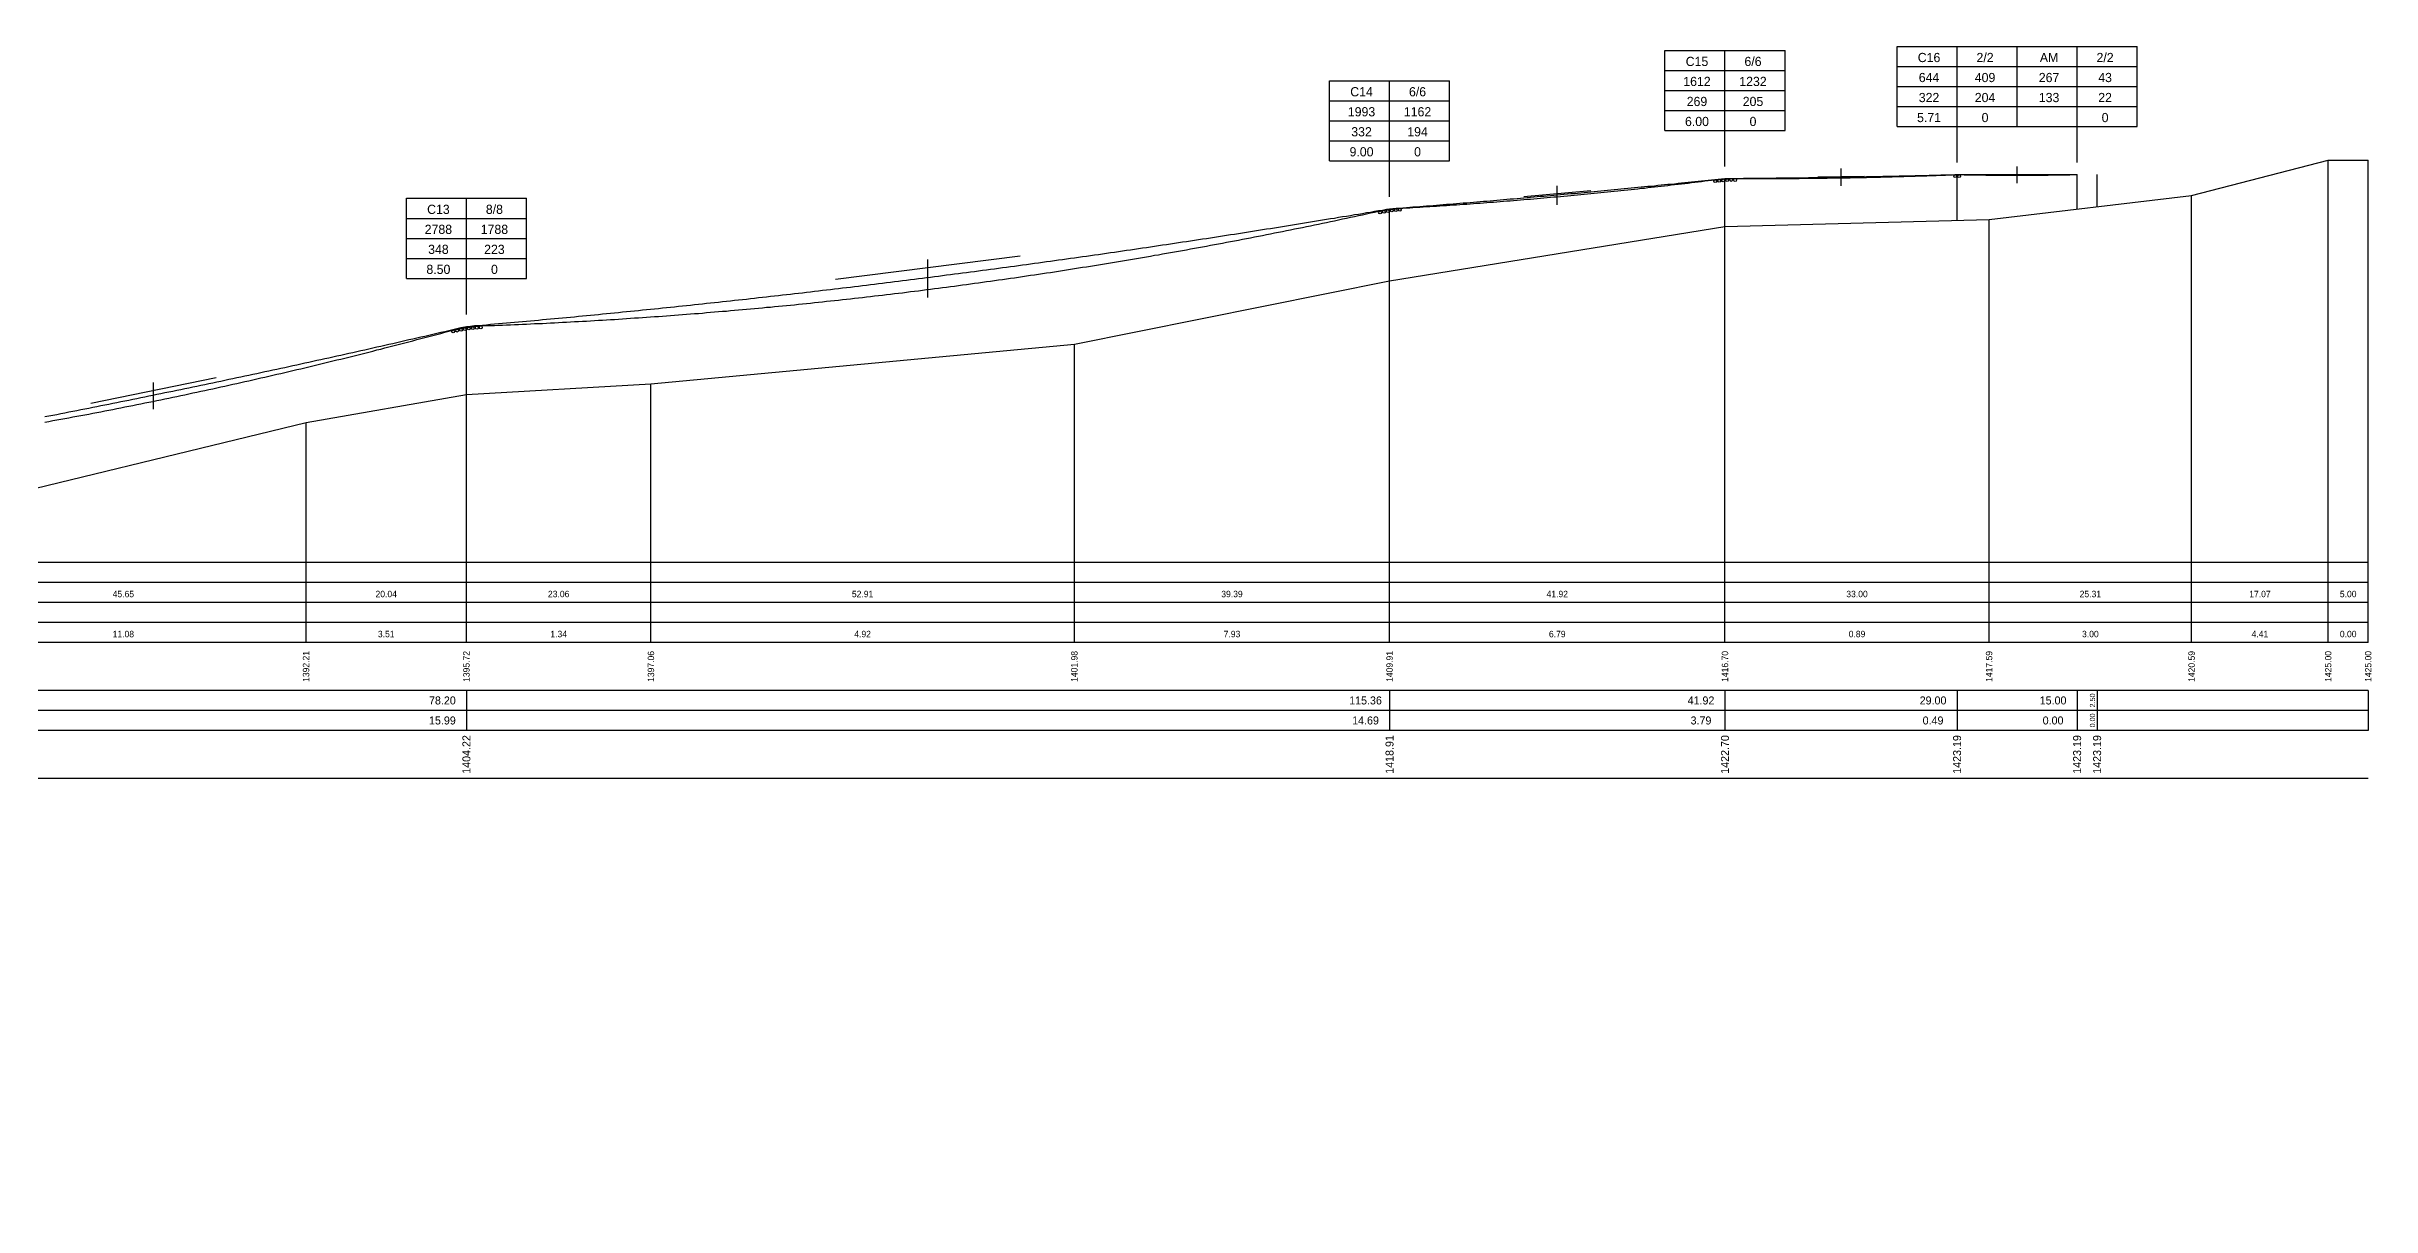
# Model space of a CAD drawing. Header units: millimetres. Extents: x -115 to 983, y 1172 to 1439.
# Drawn here: x 692.9 to 983.4, y 1294.2 to 1439.2 of the extents above; entities that cross this region are included whole.
import ezdxf
from ezdxf.enums import TextEntityAlignment as Align

# ---------------------------------------------------------------- set-up
doc = ezdxf.new("R2010")
doc.units = ezdxf.units.MM
doc.header["$LTSCALE"] = 5
for name, color, linetype in [('CAMPATA', 160, 'Continuous'), ('CATENARIA_MAX', 5, 'Continuous'), ('CATENARIA_MIN', 2, 'Continuous'), ('CORDE', 4, 'Continuous'), ('CURVATURA', 1, 'Continuous'), ('FINCHE_TERRENO', 3, 'Continuous'), ('N_rolle', 7, 'Continuous'), ('N_tower', 7, 'Continuous'), ('SOSTEGNI', 4, 'Continuous'), ('TABELLINE', 6, 'Continuous'), ('TERRENO', 1, 'Continuous'), ('TESTI', 7, 'Continuous')]:
    doc.layers.add(name, color=color, linetype=linetype)

msp = doc.modelspace()

# ---------------------------------------------------------------- linework, layer by layer
at = {"layer": 'CAMPATA'}
for p, q in [((745.37, 1358.73), (745.37, 1353.73)), ((860.73, 1358.73), (860.73, 1353.73)), ((902.65, 1358.73), (902.65, 1353.73)), ((931.65, 1358.73), (931.65, 1353.73)), ((946.65, 1358.73), (946.65, 1353.73)), ((949.15, 1358.73), (949.15, 1353.73))]:
    msp.add_line(p, q, dxfattribs=at)
at = {"layer": 'CATENARIA_MAX'}
for points in [[(860.73, 1418.91), (861.15, 1418.93), (861.57, 1418.96), (861.99, 1418.98), (862.41, 1419), (862.83, 1419.03), (863.25, 1419.05), (863.66, 1419.08), (864.08, 1419.1), (864.5, 1419.13), (864.92, 1419.15), (865.34, 1419.18), (865.76, 1419.2), (866.18, 1419.23), (866.6, 1419.26), (867.02, 1419.28), (867.44, 1419.31), (867.86, 1419.34), (868.28, 1419.37), (868.69, 1419.4), (869.11, 1419.42), (869.53, 1419.45), (869.95, 1419.48), (870.37, 1419.51), (870.79, 1419.54), (871.21, 1419.57), (871.63, 1419.6), (872.05, 1419.63), (872.47, 1419.66), (872.89, 1419.7), (873.31, 1419.73), (873.73, 1419.76), (874.14, 1419.79), (874.56, 1419.82), (874.98, 1419.86), (875.4, 1419.89), (875.82, 1419.92), (876.24, 1419.96), (876.66, 1419.99), (877.08, 1420.03), (877.5, 1420.06), (877.92, 1420.1), (878.34, 1420.13), (878.76, 1420.17), (879.17, 1420.2), (879.59, 1420.24), (880.01, 1420.28), (880.43, 1420.31), (880.85, 1420.35), (881.27, 1420.39), (881.69, 1420.42), (882.11, 1420.46), (882.53, 1420.5), (882.95, 1420.54), (883.37, 1420.58), (883.79, 1420.62), (884.21, 1420.66), (884.62, 1420.7), (885.04, 1420.74), (885.46, 1420.78), (885.88, 1420.82), (886.3, 1420.86), (886.72, 1420.9), (887.14, 1420.94), (887.56, 1420.99), (887.98, 1421.03), (888.4, 1421.07), (888.82, 1421.11), (889.24, 1421.16), (889.65, 1421.2), (890.07, 1421.24), (890.49, 1421.29), (890.91, 1421.33), (891.33, 1421.38), (891.75, 1421.42), (892.17, 1421.47), (892.59, 1421.51), (893.01, 1421.56), (893.43, 1421.61), (893.85, 1421.65), (894.27, 1421.7), (894.69, 1421.75), (895.1, 1421.79), (895.52, 1421.84), (895.94, 1421.89), (896.36, 1421.94), (896.78, 1421.99), (897.2, 1422.04), (897.62, 1422.08), (898.04, 1422.13), (898.46, 1422.18), (898.88, 1422.23), (899.3, 1422.28), (899.72, 1422.34), (900.13, 1422.39), (900.55, 1422.44), (900.97, 1422.49), (901.39, 1422.54), (901.81, 1422.59), (902.23, 1422.65), (902.65, 1422.7)], [(902.65, 1422.7), (902.94, 1422.7), (903.23, 1422.7), (903.52, 1422.7), (903.81, 1422.69), (904.1, 1422.69), (904.39, 1422.69), (904.68, 1422.69), (904.97, 1422.69), (905.26, 1422.69), (905.55, 1422.69), (905.84, 1422.69), (906.13, 1422.69), (906.42, 1422.69), (906.71, 1422.69), (907, 1422.69), (907.29, 1422.69), (907.58, 1422.69), (907.87, 1422.69), (908.16, 1422.69), (908.45, 1422.69), (908.74, 1422.69), (909.03, 1422.69), (909.32, 1422.7), (909.61, 1422.7), (909.9, 1422.7), (910.19, 1422.7), (910.48, 1422.7), (910.77, 1422.7), (911.06, 1422.71), (911.35, 1422.71), (911.64, 1422.71), (911.93, 1422.71), (912.22, 1422.72), (912.51, 1422.72), (912.8, 1422.72), (913.09, 1422.72), (913.38, 1422.73), (913.67, 1422.73), (913.96, 1422.73), (914.25, 1422.74), (914.54, 1422.74), (914.83, 1422.75), (915.12, 1422.75), (915.41, 1422.75), (915.7, 1422.76), (915.99, 1422.76), (916.28, 1422.77), (916.57, 1422.77), (916.86, 1422.78), (917.15, 1422.78), (917.44, 1422.79), (917.73, 1422.79), (918.02, 1422.8), (918.31, 1422.8), (918.6, 1422.81), (918.89, 1422.81), (919.18, 1422.82), (919.47, 1422.82), (919.76, 1422.83), (920.05, 1422.84), (920.34, 1422.84), (920.63, 1422.85), (920.92, 1422.86), (921.21, 1422.86), (921.5, 1422.87), (921.79, 1422.88), (922.08, 1422.88), (922.37, 1422.89), (922.66, 1422.9), (922.95, 1422.9), (923.24, 1422.91), (923.53, 1422.92), (923.82, 1422.93), (924.11, 1422.94), (924.4, 1422.94), (924.69, 1422.95), (924.98, 1422.96), (925.27, 1422.97), (925.56, 1422.98), (925.85, 1422.99), (926.14, 1423), (926.43, 1423), (926.72, 1423.01), (927.01, 1423.02), (927.3, 1423.03), (927.59, 1423.04), (927.88, 1423.05), (928.17, 1423.06), (928.46, 1423.07), (928.75, 1423.08), (929.04, 1423.09), (929.33, 1423.1), (929.62, 1423.11), (929.91, 1423.12), (930.2, 1423.13), (930.49, 1423.15), (930.78, 1423.16), (931.07, 1423.17), (931.36, 1423.18), (931.65, 1423.19), (931.65, 1423.19)], [(931.65, 1423.19), (931.8, 1423.19), (931.95, 1423.18), (932.1, 1423.18), (932.25, 1423.18), (932.4, 1423.18), (932.55, 1423.17), (932.7, 1423.17), (932.85, 1423.17), (933, 1423.16), (933.15, 1423.16), (933.3, 1423.16), (933.45, 1423.16), (933.6, 1423.16), (933.75, 1423.15), (933.9, 1423.15), (934.05, 1423.15), (934.2, 1423.15), (934.35, 1423.14), (934.5, 1423.14), (934.65, 1423.14), (934.8, 1423.14), (934.95, 1423.14), (935.1, 1423.14), (935.25, 1423.13), (935.4, 1423.13), (935.55, 1423.13), (935.7, 1423.13), (935.85, 1423.13), (936, 1423.13), (936.15, 1423.13), (936.3, 1423.12), (936.45, 1423.12), (936.6, 1423.12), (936.75, 1423.12), (936.9, 1423.12), (937.05, 1423.12), (937.2, 1423.12), (937.35, 1423.12), (937.5, 1423.12), (937.65, 1423.12), (937.8, 1423.12), (937.95, 1423.11), (938.1, 1423.11), (938.25, 1423.11), (938.4, 1423.11), (938.55, 1423.11), (938.7, 1423.11), (938.85, 1423.11), (939, 1423.11), (939.15, 1423.11), (939.3, 1423.11), (939.45, 1423.11), (939.6, 1423.11), (939.75, 1423.11), (939.9, 1423.11), (940.05, 1423.11), (940.2, 1423.11), (940.35, 1423.11), (940.5, 1423.12), (940.65, 1423.12), (940.8, 1423.12), (940.95, 1423.12), (941.1, 1423.12), (941.25, 1423.12), (941.4, 1423.12), (941.55, 1423.12), (941.7, 1423.12), (941.85, 1423.12), (942, 1423.12), (942.15, 1423.13), (942.3, 1423.13), (942.45, 1423.13), (942.6, 1423.13), (942.75, 1423.13), (942.9, 1423.13), (943.05, 1423.13), (943.2, 1423.14), (943.35, 1423.14), (943.5, 1423.14), (943.65, 1423.14), (943.8, 1423.14), (943.95, 1423.14), (944.1, 1423.15), (944.25, 1423.15), (944.4, 1423.15), (944.55, 1423.15), (944.7, 1423.16), (944.85, 1423.16), (945, 1423.16), (945.15, 1423.16), (945.3, 1423.16), (945.45, 1423.17), (945.6, 1423.17), (945.75, 1423.17), (945.9, 1423.18), (946.05, 1423.18), (946.2, 1423.18), (946.35, 1423.18), (946.5, 1423.19), (946.65, 1423.19), (946.65, 1423.19)], [(745.37, 1404.22), (745.87, 1404.24), (746.37, 1404.25), (746.87, 1404.27), (747.37, 1404.29), (747.87, 1404.31), (748.37, 1404.32), (748.87, 1404.34), (749.37, 1404.36), (749.87, 1404.38), (750.37, 1404.4), (750.87, 1404.42), (751.37, 1404.44), (751.87, 1404.47), (752.37, 1404.49), (752.87, 1404.51), (753.37, 1404.53), (753.87, 1404.56), (754.37, 1404.58), (754.87, 1404.6), (755.37, 1404.63), (755.87, 1404.65), (756.37, 1404.68), (756.87, 1404.7), (757.37, 1404.73), (757.87, 1404.75), (758.37, 1404.78), (758.87, 1404.81), (759.37, 1404.84), (759.87, 1404.86), (760.37, 1404.89), (760.87, 1404.92), (761.37, 1404.95), (761.87, 1404.98), (762.37, 1405.01), (762.87, 1405.04), (763.37, 1405.07), (763.87, 1405.1), (764.37, 1405.13), (764.87, 1405.17), (765.37, 1405.2), (765.87, 1405.23), (766.37, 1405.27), (766.87, 1405.3), (767.37, 1405.33), (767.87, 1405.37), (768.37, 1405.4), (768.87, 1405.44), (769.37, 1405.47), (769.87, 1405.51), (770.37, 1405.55), (770.87, 1405.58), (771.37, 1405.62), (771.87, 1405.66), (772.37, 1405.7), (772.87, 1405.74), (773.37, 1405.77), (773.87, 1405.81), (774.37, 1405.85), (774.87, 1405.89), (775.37, 1405.94), (775.87, 1405.98), (776.37, 1406.02), (776.87, 1406.06), (777.37, 1406.1), (777.87, 1406.14), (778.37, 1406.19), (778.87, 1406.23), (779.37, 1406.28), (779.87, 1406.32), (780.37, 1406.36), (780.87, 1406.41), (781.37, 1406.46), (781.87, 1406.5), (782.37, 1406.55), (782.87, 1406.6), (783.37, 1406.64), (783.87, 1406.69), (784.37, 1406.74), (784.87, 1406.79), (785.37, 1406.84), (785.87, 1406.88), (786.37, 1406.93), (786.87, 1406.98), (787.37, 1407.04), (787.87, 1407.09), (788.37, 1407.14), (788.87, 1407.19), (789.37, 1407.24), (789.87, 1407.29), (790.37, 1407.35), (790.87, 1407.4), (791.37, 1407.45), (791.87, 1407.51), (792.37, 1407.56), (792.87, 1407.62), (793.37, 1407.67), (793.87, 1407.73), (794.37, 1407.79), (794.87, 1407.84), (795.37, 1407.9), (795.87, 1407.96), (796.37, 1408.02), (796.87, 1408.07), (797.37, 1408.13), (797.87, 1408.19), (798.37, 1408.25), (798.87, 1408.31), (799.37, 1408.37), (799.87, 1408.43), (800.37, 1408.49), (800.87, 1408.56), (801.37, 1408.62), (801.87, 1408.68), (802.37, 1408.74), (802.87, 1408.81), (803.37, 1408.87), (803.87, 1408.94), (804.37, 1409), (804.87, 1409.06), (805.37, 1409.13), (805.87, 1409.2), (806.37, 1409.26), (806.87, 1409.33), (807.37, 1409.4), (807.87, 1409.46), (808.37, 1409.53), (808.87, 1409.6), (809.37, 1409.67), (809.87, 1409.74), (810.37, 1409.81), (810.87, 1409.88), (811.37, 1409.95), (811.87, 1410.02), (812.37, 1410.09), (812.87, 1410.16), (813.37, 1410.23), (813.87, 1410.3), (814.37, 1410.38), (814.87, 1410.45), (815.37, 1410.52), (815.87, 1410.6), (816.37, 1410.67), (816.87, 1410.75), (817.37, 1410.82), (817.87, 1410.9), (818.37, 1410.97), (818.87, 1411.05), (819.37, 1411.13), (819.87, 1411.2), (820.37, 1411.28), (820.87, 1411.36), (821.37, 1411.44), (821.87, 1411.52), (822.37, 1411.6), (822.87, 1411.68), (823.37, 1411.76), (823.87, 1411.84), (824.37, 1411.92), (824.87, 1412), (825.37, 1412.08), (825.87, 1412.16), (826.37, 1412.25), (826.87, 1412.33), (827.37, 1412.41), (827.87, 1412.5), (828.37, 1412.58), (828.87, 1412.67), (829.37, 1412.75), (829.87, 1412.84), (830.37, 1412.92), (830.87, 1413.01), (831.37, 1413.1), (831.87, 1413.18), (832.37, 1413.27), (832.87, 1413.36), (833.37, 1413.45), (833.87, 1413.54), (834.37, 1413.62), (834.87, 1413.71), (835.37, 1413.8), (835.87, 1413.89), (836.37, 1413.99), (836.87, 1414.08), (837.37, 1414.17), (837.87, 1414.26), (838.37, 1414.35), (838.87, 1414.45), (839.37, 1414.54), (839.87, 1414.63), (840.37, 1414.73), (840.87, 1414.82), (841.37, 1414.92), (841.87, 1415.01), (842.37, 1415.11), (842.87, 1415.2), (843.37, 1415.3), (843.87, 1415.4), (844.37, 1415.5), (844.87, 1415.59), (845.37, 1415.69), (845.87, 1415.79), (846.37, 1415.89), (846.87, 1415.99), (847.37, 1416.09), (847.87, 1416.19), (848.37, 1416.29), (848.87, 1416.39), (849.37, 1416.49), (849.87, 1416.59), (850.37, 1416.7), (850.87, 1416.8), (851.37, 1416.9), (851.87, 1417.01), (852.37, 1417.11), (852.87, 1417.21), (853.37, 1417.32), (853.87, 1417.42), (854.37, 1417.53), (854.87, 1417.64), (855.37, 1417.74), (855.87, 1417.85), (856.37, 1417.96), (856.87, 1418.06), (857.37, 1418.17), (857.87, 1418.28), (858.37, 1418.39), (858.87, 1418.5), (859.37, 1418.61), (859.87, 1418.72), (860.37, 1418.83), (860.73, 1418.91)], [(692.67, 1392.26), (693.17, 1392.35), (693.67, 1392.44), (694.17, 1392.53), (694.67, 1392.62), (695.17, 1392.71), (695.67, 1392.8), (696.17, 1392.9), (696.67, 1392.99), (697.17, 1393.09), (697.67, 1393.18), (698.17, 1393.27), (698.67, 1393.37), (699.17, 1393.47), (699.67, 1393.56), (700.17, 1393.66), (700.67, 1393.76), (701.17, 1393.85), (701.67, 1393.95), (702.17, 1394.05), (702.67, 1394.15), (703.17, 1394.25), (703.67, 1394.35), (704.17, 1394.45), (704.67, 1394.55), (705.17, 1394.65), (705.67, 1394.75), (706.17, 1394.85), (706.67, 1394.95), (707.17, 1395.06), (707.67, 1395.16), (708.17, 1395.26), (708.67, 1395.37), (709.17, 1395.47), (709.67, 1395.58), (710.17, 1395.68), (710.67, 1395.79), (711.17, 1395.9), (711.67, 1396), (712.17, 1396.11), (712.67, 1396.22), (713.17, 1396.33), (713.67, 1396.43), (714.17, 1396.54), (714.67, 1396.65), (715.17, 1396.76), (715.67, 1396.87), (716.17, 1396.98), (716.67, 1397.09), (717.17, 1397.21), (717.67, 1397.32), (718.17, 1397.43), (718.67, 1397.54), (719.17, 1397.66), (719.67, 1397.77), (720.17, 1397.89), (720.67, 1398), (721.17, 1398.12), (721.67, 1398.23), (722.17, 1398.35), (722.67, 1398.46), (723.17, 1398.58), (723.67, 1398.7), (724.17, 1398.82), (724.67, 1398.93), (725.17, 1399.05), (725.67, 1399.17), (726.17, 1399.29), (726.67, 1399.41), (727.17, 1399.53), (727.67, 1399.65), (728.17, 1399.77), (728.67, 1399.9), (729.17, 1400.02), (729.67, 1400.14), (730.17, 1400.26), (730.67, 1400.39), (731.17, 1400.51), (731.67, 1400.64), (732.17, 1400.76), (732.67, 1400.89), (733.17, 1401.01), (733.67, 1401.14), (734.17, 1401.27), (734.67, 1401.39), (735.17, 1401.52), (735.67, 1401.65), (736.17, 1401.78), (736.67, 1401.91), (737.17, 1402.04), (737.67, 1402.17), (738.17, 1402.3), (738.67, 1402.43), (739.17, 1402.56), (739.67, 1402.69), (740.17, 1402.82), (740.67, 1402.95), (741.17, 1403.09), (741.67, 1403.22), (742.17, 1403.35), (742.67, 1403.49), (743.17, 1403.62), (743.67, 1403.76), (744.17, 1403.89), (744.67, 1404.03), (745.17, 1404.17), (745.37, 1404.22)]]:
    msp.add_lwpolyline(points, dxfattribs=at)
at = {"layer": 'CATENARIA_MIN'}
for points in [[(860.73, 1418.91), (861.15, 1418.94), (861.57, 1418.97), (861.99, 1419.01), (862.41, 1419.04), (862.83, 1419.07), (863.25, 1419.1), (863.66, 1419.14), (864.08, 1419.17), (864.5, 1419.2), (864.92, 1419.23), (865.34, 1419.27), (865.76, 1419.3), (866.18, 1419.33), (866.6, 1419.37), (867.02, 1419.4), (867.44, 1419.44), (867.86, 1419.47), (868.28, 1419.5), (868.69, 1419.54), (869.11, 1419.57), (869.53, 1419.61), (869.95, 1419.64), (870.37, 1419.67), (870.79, 1419.71), (871.21, 1419.74), (871.63, 1419.78), (872.05, 1419.81), (872.47, 1419.85), (872.89, 1419.88), (873.31, 1419.92), (873.73, 1419.96), (874.14, 1419.99), (874.56, 1420.03), (874.98, 1420.06), (875.4, 1420.1), (875.82, 1420.14), (876.24, 1420.17), (876.66, 1420.21), (877.08, 1420.24), (877.5, 1420.28), (877.92, 1420.32), (878.34, 1420.35), (878.76, 1420.39), (879.17, 1420.43), (879.59, 1420.47), (880.01, 1420.5), (880.43, 1420.54), (880.85, 1420.58), (881.27, 1420.62), (881.69, 1420.65), (882.11, 1420.69), (882.53, 1420.73), (882.95, 1420.77), (883.37, 1420.81), (883.79, 1420.84), (884.21, 1420.88), (884.62, 1420.92), (885.04, 1420.96), (885.46, 1421), (885.88, 1421.04), (886.3, 1421.08), (886.72, 1421.12), (887.14, 1421.16), (887.56, 1421.2), (887.98, 1421.24), (888.4, 1421.28), (888.82, 1421.32), (889.24, 1421.36), (889.65, 1421.4), (890.07, 1421.44), (890.49, 1421.48), (890.91, 1421.52), (891.33, 1421.56), (891.75, 1421.6), (892.17, 1421.64), (892.59, 1421.68), (893.01, 1421.72), (893.43, 1421.76), (893.85, 1421.8), (894.27, 1421.85), (894.69, 1421.89), (895.1, 1421.93), (895.52, 1421.97), (895.94, 1422.01), (896.36, 1422.05), (896.78, 1422.1), (897.2, 1422.14), (897.62, 1422.18), (898.04, 1422.22), (898.46, 1422.27), (898.88, 1422.31), (899.3, 1422.35), (899.72, 1422.4), (900.13, 1422.44), (900.55, 1422.48), (900.97, 1422.53), (901.39, 1422.57), (901.81, 1422.61), (902.23, 1422.66), (902.65, 1422.7)], [(902.65, 1422.7), (902.94, 1422.7), (903.23, 1422.7), (903.52, 1422.71), (903.81, 1422.71), (904.1, 1422.71), (904.39, 1422.71), (904.68, 1422.71), (904.97, 1422.72), (905.26, 1422.72), (905.55, 1422.72), (905.84, 1422.72), (906.13, 1422.73), (906.42, 1422.73), (906.71, 1422.73), (907, 1422.73), (907.29, 1422.74), (907.58, 1422.74), (907.87, 1422.74), (908.16, 1422.75), (908.45, 1422.75), (908.74, 1422.75), (909.03, 1422.76), (909.32, 1422.76), (909.61, 1422.76), (909.9, 1422.77), (910.19, 1422.77), (910.48, 1422.77), (910.77, 1422.78), (911.06, 1422.78), (911.35, 1422.78), (911.64, 1422.79), (911.93, 1422.79), (912.22, 1422.79), (912.51, 1422.8), (912.8, 1422.8), (913.09, 1422.81), (913.38, 1422.81), (913.67, 1422.81), (913.96, 1422.82), (914.25, 1422.82), (914.54, 1422.83), (914.83, 1422.83), (915.12, 1422.84), (915.41, 1422.84), (915.7, 1422.85), (915.99, 1422.85), (916.28, 1422.85), (916.57, 1422.86), (916.86, 1422.86), (917.15, 1422.87), (917.44, 1422.87), (917.73, 1422.88), (918.02, 1422.88), (918.31, 1422.89), (918.6, 1422.89), (918.89, 1422.9), (919.18, 1422.9), (919.47, 1422.91), (919.76, 1422.92), (920.05, 1422.92), (920.34, 1422.93), (920.63, 1422.93), (920.92, 1422.94), (921.21, 1422.94), (921.5, 1422.95), (921.79, 1422.96), (922.08, 1422.96), (922.37, 1422.97), (922.66, 1422.97), (922.95, 1422.98), (923.24, 1422.99), (923.53, 1422.99), (923.82, 1423), (924.11, 1423), (924.4, 1423.01), (924.69, 1423.02), (924.98, 1423.02), (925.27, 1423.03), (925.56, 1423.04), (925.85, 1423.04), (926.14, 1423.05), (926.43, 1423.06), (926.72, 1423.06), (927.01, 1423.07), (927.3, 1423.08), (927.59, 1423.08), (927.88, 1423.09), (928.17, 1423.1), (928.46, 1423.11), (928.75, 1423.11), (929.04, 1423.12), (929.33, 1423.13), (929.62, 1423.14), (929.91, 1423.14), (930.2, 1423.15), (930.49, 1423.16), (930.78, 1423.17), (931.07, 1423.17), (931.36, 1423.18), (931.65, 1423.19), (931.65, 1423.19)], [(931.65, 1423.19), (931.8, 1423.19), (931.95, 1423.19), (932.1, 1423.19), (932.25, 1423.19), (932.4, 1423.19), (932.55, 1423.19), (932.7, 1423.19), (932.85, 1423.19), (933, 1423.19), (933.15, 1423.19), (933.3, 1423.19), (933.45, 1423.19), (933.6, 1423.19), (933.75, 1423.19), (933.9, 1423.19), (934.05, 1423.19), (934.2, 1423.19), (934.35, 1423.19), (934.5, 1423.19), (934.65, 1423.19), (934.8, 1423.18), (934.95, 1423.18), (935.1, 1423.18), (935.25, 1423.18), (935.4, 1423.18), (935.55, 1423.18), (935.7, 1423.18), (935.85, 1423.18), (936, 1423.18), (936.15, 1423.18), (936.3, 1423.18), (936.45, 1423.18), (936.6, 1423.18), (936.75, 1423.18), (936.9, 1423.18), (937.05, 1423.18), (937.2, 1423.18), (937.35, 1423.18), (937.5, 1423.18), (937.65, 1423.18), (937.8, 1423.18), (937.95, 1423.18), (938.1, 1423.18), (938.25, 1423.18), (938.4, 1423.18), (938.55, 1423.18), (938.7, 1423.18), (938.85, 1423.18), (939, 1423.18), (939.15, 1423.18), (939.3, 1423.18), (939.45, 1423.18), (939.6, 1423.18), (939.75, 1423.18), (939.9, 1423.18), (940.05, 1423.18), (940.2, 1423.18), (940.35, 1423.18), (940.5, 1423.18), (940.65, 1423.18), (940.8, 1423.18), (940.95, 1423.18), (941.1, 1423.18), (941.25, 1423.18), (941.4, 1423.18), (941.55, 1423.18), (941.7, 1423.18), (941.85, 1423.18), (942, 1423.18), (942.15, 1423.18), (942.3, 1423.18), (942.45, 1423.18), (942.6, 1423.18), (942.75, 1423.18), (942.9, 1423.18), (943.05, 1423.18), (943.2, 1423.18), (943.35, 1423.18), (943.5, 1423.18), (943.65, 1423.19), (943.8, 1423.19), (943.95, 1423.19), (944.1, 1423.19), (944.25, 1423.19), (944.4, 1423.19), (944.55, 1423.19), (944.7, 1423.19), (944.85, 1423.19), (945, 1423.19), (945.15, 1423.19), (945.3, 1423.19), (945.45, 1423.19), (945.6, 1423.19), (945.75, 1423.19), (945.9, 1423.19), (946.05, 1423.19), (946.2, 1423.19), (946.35, 1423.19), (946.5, 1423.19), (946.65, 1423.19), (946.65, 1423.19)], [(745.37, 1404.22), (745.87, 1404.26), (746.37, 1404.31), (746.87, 1404.35), (747.37, 1404.39), (747.87, 1404.43), (748.37, 1404.48), (748.87, 1404.52), (749.37, 1404.57), (749.87, 1404.61), (750.37, 1404.65), (750.87, 1404.7), (751.37, 1404.74), (751.87, 1404.79), (752.37, 1404.83), (752.87, 1404.88), (753.37, 1404.92), (753.87, 1404.97), (754.37, 1405.01), (754.87, 1405.06), (755.37, 1405.11), (755.87, 1405.15), (756.37, 1405.2), (756.87, 1405.25), (757.37, 1405.29), (757.87, 1405.34), (758.37, 1405.39), (758.87, 1405.43), (759.37, 1405.48), (759.87, 1405.53), (760.37, 1405.58), (760.87, 1405.62), (761.37, 1405.67), (761.87, 1405.72), (762.37, 1405.77), (762.87, 1405.82), (763.37, 1405.87), (763.87, 1405.92), (764.37, 1405.97), (764.87, 1406.02), (765.37, 1406.07), (765.87, 1406.12), (766.37, 1406.17), (766.87, 1406.22), (767.37, 1406.27), (767.87, 1406.32), (768.37, 1406.37), (768.87, 1406.42), (769.37, 1406.47), (769.87, 1406.52), (770.37, 1406.57), (770.87, 1406.62), (771.37, 1406.68), (771.87, 1406.73), (772.37, 1406.78), (772.87, 1406.83), (773.37, 1406.89), (773.87, 1406.94), (774.37, 1406.99), (774.87, 1407.04), (775.37, 1407.1), (775.87, 1407.15), (776.37, 1407.21), (776.87, 1407.26), (777.37, 1407.31), (777.87, 1407.37), (778.37, 1407.42), (778.87, 1407.48), (779.37, 1407.53), (779.87, 1407.59), (780.37, 1407.64), (780.87, 1407.7), (781.37, 1407.75), (781.87, 1407.81), (782.37, 1407.87), (782.87, 1407.92), (783.37, 1407.98), (783.87, 1408.03), (784.37, 1408.09), (784.87, 1408.15), (785.37, 1408.2), (785.87, 1408.26), (786.37, 1408.32), (786.87, 1408.38), (787.37, 1408.43), (787.87, 1408.49), (788.37, 1408.55), (788.87, 1408.61), (789.37, 1408.67), (789.87, 1408.73), (790.37, 1408.79), (790.87, 1408.84), (791.37, 1408.9), (791.87, 1408.96), (792.37, 1409.02), (792.87, 1409.08), (793.37, 1409.14), (793.87, 1409.2), (794.37, 1409.26), (794.87, 1409.32), (795.37, 1409.38), (795.87, 1409.45), (796.37, 1409.51), (796.87, 1409.57), (797.37, 1409.63), (797.87, 1409.69), (798.37, 1409.75), (798.87, 1409.82), (799.37, 1409.88), (799.87, 1409.94), (800.37, 1410), (800.87, 1410.07), (801.37, 1410.13), (801.87, 1410.19), (802.37, 1410.25), (802.87, 1410.32), (803.37, 1410.38), (803.87, 1410.45), (804.37, 1410.51), (804.87, 1410.57), (805.37, 1410.64), (805.87, 1410.7), (806.37, 1410.77), (806.87, 1410.83), (807.37, 1410.9), (807.87, 1410.96), (808.37, 1411.03), (808.87, 1411.09), (809.37, 1411.16), (809.87, 1411.23), (810.37, 1411.29), (810.87, 1411.36), (811.37, 1411.43), (811.87, 1411.49), (812.37, 1411.56), (812.87, 1411.63), (813.37, 1411.69), (813.87, 1411.76), (814.37, 1411.83), (814.87, 1411.9), (815.37, 1411.97), (815.87, 1412.03), (816.37, 1412.1), (816.87, 1412.17), (817.37, 1412.24), (817.87, 1412.31), (818.37, 1412.38), (818.87, 1412.45), (819.37, 1412.52), (819.87, 1412.59), (820.37, 1412.66), (820.87, 1412.73), (821.37, 1412.8), (821.87, 1412.87), (822.37, 1412.94), (822.87, 1413.01), (823.37, 1413.08), (823.87, 1413.15), (824.37, 1413.22), (824.87, 1413.29), (825.37, 1413.37), (825.87, 1413.44), (826.37, 1413.51), (826.87, 1413.58), (827.37, 1413.66), (827.87, 1413.73), (828.37, 1413.8), (828.87, 1413.87), (829.37, 1413.95), (829.87, 1414.02), (830.37, 1414.09), (830.87, 1414.17), (831.37, 1414.24), (831.87, 1414.32), (832.37, 1414.39), (832.87, 1414.47), (833.37, 1414.54), (833.87, 1414.62), (834.37, 1414.69), (834.87, 1414.77), (835.37, 1414.84), (835.87, 1414.92), (836.37, 1414.99), (836.87, 1415.07), (837.37, 1415.14), (837.87, 1415.22), (838.37, 1415.3), (838.87, 1415.37), (839.37, 1415.45), (839.87, 1415.53), (840.37, 1415.61), (840.87, 1415.68), (841.37, 1415.76), (841.87, 1415.84), (842.37, 1415.92), (842.87, 1416), (843.37, 1416.07), (843.87, 1416.15), (844.37, 1416.23), (844.87, 1416.31), (845.37, 1416.39), (845.87, 1416.47), (846.37, 1416.55), (846.87, 1416.63), (847.37, 1416.71), (847.87, 1416.79), (848.37, 1416.87), (848.87, 1416.95), (849.37, 1417.03), (849.87, 1417.11), (850.37, 1417.19), (850.87, 1417.27), (851.37, 1417.35), (851.87, 1417.43), (852.37, 1417.52), (852.87, 1417.6), (853.37, 1417.68), (853.87, 1417.76), (854.37, 1417.85), (854.87, 1417.93), (855.37, 1418.01), (855.87, 1418.09), (856.37, 1418.18), (856.87, 1418.26), (857.37, 1418.34), (857.87, 1418.43), (858.37, 1418.51), (858.87, 1418.6), (859.37, 1418.68), (859.87, 1418.76), (860.37, 1418.85), (860.73, 1418.91)], [(692.67, 1392.94), (693.17, 1393.04), (693.67, 1393.13), (694.17, 1393.23), (694.67, 1393.33), (695.17, 1393.43), (695.67, 1393.53), (696.17, 1393.62), (696.67, 1393.72), (697.17, 1393.82), (697.67, 1393.92), (698.17, 1394.02), (698.67, 1394.12), (699.17, 1394.22), (699.67, 1394.32), (700.17, 1394.42), (700.67, 1394.52), (701.17, 1394.62), (701.67, 1394.72), (702.17, 1394.82), (702.67, 1394.92), (703.17, 1395.02), (703.67, 1395.12), (704.17, 1395.22), (704.67, 1395.32), (705.17, 1395.43), (705.67, 1395.53), (706.17, 1395.63), (706.67, 1395.73), (707.17, 1395.83), (707.67, 1395.94), (708.17, 1396.04), (708.67, 1396.14), (709.17, 1396.25), (709.67, 1396.35), (710.17, 1396.45), (710.67, 1396.56), (711.17, 1396.66), (711.67, 1396.77), (712.17, 1396.87), (712.67, 1396.97), (713.17, 1397.08), (713.67, 1397.18), (714.17, 1397.29), (714.67, 1397.39), (715.17, 1397.5), (715.67, 1397.61), (716.17, 1397.71), (716.67, 1397.82), (717.17, 1397.92), (717.67, 1398.03), (718.17, 1398.14), (718.67, 1398.24), (719.17, 1398.35), (719.67, 1398.46), (720.17, 1398.57), (720.67, 1398.67), (721.17, 1398.78), (721.67, 1398.89), (722.17, 1399), (722.67, 1399.1), (723.17, 1399.21), (723.67, 1399.32), (724.17, 1399.43), (724.67, 1399.54), (725.17, 1399.65), (725.67, 1399.76), (726.17, 1399.87), (726.67, 1399.98), (727.17, 1400.09), (727.67, 1400.2), (728.17, 1400.31), (728.67, 1400.42), (729.17, 1400.53), (729.67, 1400.64), (730.17, 1400.75), (730.67, 1400.86), (731.17, 1400.97), (731.67, 1401.09), (732.17, 1401.2), (732.67, 1401.31), (733.17, 1401.42), (733.67, 1401.54), (734.17, 1401.65), (734.67, 1401.76), (735.17, 1401.87), (735.67, 1401.99), (736.17, 1402.1), (736.67, 1402.21), (737.17, 1402.33), (737.67, 1402.44), (738.17, 1402.56), (738.67, 1402.67), (739.17, 1402.78), (739.67, 1402.9), (740.17, 1403.01), (740.67, 1403.13), (741.17, 1403.24), (741.67, 1403.36), (742.17, 1403.48), (742.67, 1403.59), (743.17, 1403.71), (743.67, 1403.82), (744.17, 1403.94), (744.67, 1404.06), (745.17, 1404.17), (745.37, 1404.22)]]:
    msp.add_lwpolyline(points, dxfattribs=at)
at = {"layer": 'CORDE'}
for p, q in [((917.15, 1421.78), (917.15, 1423.94)), ((939.15, 1422.11), (939.15, 1424.19)), ((877.5, 1420.43), (885.88, 1421.18)), ((881.69, 1419.42), (881.69, 1421.8)), ((914.25, 1422.9), (920.05, 1422.99)), ((937.65, 1423.19), (940.65, 1423.19)), ((791.51, 1410.1), (814.59, 1413.03)), ((803.05, 1407.83), (803.05, 1412.57)), ((698.45, 1394.63), (714.09, 1397.82)), ((706.27, 1393.87), (706.27, 1397.22))]:
    msp.add_line(p, q, dxfattribs=at)
at = {"layer": 'CURVATURA'}
for p, q in [((901.41, 1422.54), (901.91, 1422.59)), ((901.91, 1422.59), (902.4, 1422.64)), ((902.4, 1422.64), (902.9, 1422.67)), ((902.9, 1422.67), (903.4, 1422.7)), ((903.4, 1422.7), (903.9, 1422.69)), ((931.4, 1423.18), (931.9, 1423.18)), ((859.51, 1418.64), (860, 1418.73)), ((860, 1418.73), (860.49, 1418.81)), ((860.49, 1418.81), (860.99, 1418.88)), ((860.99, 1418.88), (861.48, 1418.93)), ((861.48, 1418.93), (861.98, 1418.98)), ((743.68, 1403.76), (744.16, 1403.86)), ((744.16, 1403.86), (744.65, 1403.97)), ((744.65, 1403.97), (745.14, 1404.06)), ((745.14, 1404.06), (745.64, 1404.13)), ((745.64, 1404.13), (746.13, 1404.19)), ((746.13, 1404.19), (746.63, 1404.23)), ((746.63, 1404.23), (747.13, 1404.28))]:
    msp.add_line(p, q, dxfattribs=at)
for centre in [(901.43, 1422.37), (901.93, 1422.41), (902.42, 1422.46), (902.92, 1422.49), (903.42, 1422.52), (903.91, 1422.51), (931.41, 1423), (931.9, 1423), (859.55, 1418.46), (860.03, 1418.55), (860.52, 1418.63), (861.02, 1418.7), (861.51, 1418.75), (862.01, 1418.8), (743.72, 1403.59), (744.2, 1403.69), (744.69, 1403.79), (745.18, 1403.88), (745.67, 1403.96), (746.17, 1404.01), (746.66, 1404.06), (747.16, 1404.1)]:
    msp.add_circle(centre, 0.18, dxfattribs=at)
at = {"layer": 'FINCHE_TERRENO'}
for p, q in [((978.03, 1364.73), (978.03, 1425)), ((983.03, 1364.73), (983.03, 1425)), ((960.96, 1364.73), (960.96, 1420.59)), ((902.65, 1364.73), (902.65, 1416.7)), ((935.65, 1364.73), (935.65, 1417.59)), ((860.73, 1364.73), (860.73, 1409.91)), ((821.34, 1364.73), (821.34, 1401.98)), ((745.37, 1364.73), (745.37, 1395.72)), ((768.43, 1364.73), (768.43, 1397.06)), ((725.33, 1364.73), (725.33, 1392.21)), ((725.33, 1374.73), (679.68, 1374.73)), ((745.37, 1374.73), (725.33, 1374.73)), ((768.43, 1374.73), (745.37, 1374.73)), ((821.34, 1374.73), (768.43, 1374.73)), ((860.73, 1374.73), (821.34, 1374.73)), ((902.65, 1374.73), (860.73, 1374.73)), ((935.65, 1374.73), (902.65, 1374.73)), ((960.96, 1374.73), (935.65, 1374.73)), ((978.03, 1374.73), (960.96, 1374.73)), ((983.03, 1374.73), (978.03, 1374.73)), ((725.33, 1372.23), (679.68, 1372.23)), ((745.37, 1372.23), (725.33, 1372.23)), ((768.43, 1372.23), (745.37, 1372.23)), ((821.34, 1372.23), (768.43, 1372.23)), ((860.73, 1372.23), (821.34, 1372.23)), ((902.65, 1372.23), (860.73, 1372.23)), ((935.65, 1372.23), (902.65, 1372.23)), ((960.96, 1372.23), (935.65, 1372.23)), ((978.03, 1372.23), (960.96, 1372.23)), ((983.03, 1372.23), (978.03, 1372.23)), ((725.33, 1369.73), (679.68, 1369.73)), ((745.37, 1369.73), (725.33, 1369.73)), ((768.43, 1369.73), (745.37, 1369.73)), ((821.34, 1369.73), (768.43, 1369.73)), ((860.73, 1369.73), (821.34, 1369.73)), ((902.65, 1369.73), (860.73, 1369.73)), ((935.65, 1369.73), (902.65, 1369.73)), ((960.96, 1369.73), (935.65, 1369.73)), ((978.03, 1369.73), (960.96, 1369.73)), ((983.03, 1369.73), (978.03, 1369.73)), ((725.33, 1367.23), (679.68, 1367.23)), ((745.37, 1367.23), (725.33, 1367.23)), ((768.43, 1367.23), (745.37, 1367.23)), ((821.34, 1367.23), (768.43, 1367.23)), ((860.73, 1367.23), (821.34, 1367.23)), ((902.65, 1367.23), (860.73, 1367.23)), ((935.65, 1367.23), (902.65, 1367.23)), ((960.96, 1367.23), (935.65, 1367.23)), ((978.03, 1367.23), (960.96, 1367.23)), ((983.03, 1367.23), (978.03, 1367.23)), ((725.33, 1364.73), (679.68, 1364.73)), ((745.37, 1364.73), (725.33, 1364.73)), ((768.43, 1364.73), (745.37, 1364.73)), ((821.34, 1364.73), (768.43, 1364.73)), ((860.73, 1364.73), (821.34, 1364.73)), ((902.65, 1364.73), (860.73, 1364.73)), ((935.65, 1364.73), (902.65, 1364.73)), ((960.96, 1364.73), (935.65, 1364.73)), ((978.03, 1364.73), (960.96, 1364.73)), ((983.03, 1364.73), (978.03, 1364.73)), ((725.33, 1358.73), (679.68, 1358.73)), ((745.37, 1358.73), (725.33, 1358.73)), ((768.43, 1358.73), (745.37, 1358.73)), ((821.34, 1358.73), (768.43, 1358.73)), ((860.73, 1358.73), (821.34, 1358.73)), ((902.65, 1358.73), (860.73, 1358.73)), ((935.65, 1358.73), (902.65, 1358.73)), ((960.96, 1358.73), (935.65, 1358.73)), ((978.03, 1358.73), (960.96, 1358.73)), ((983.03, 1358.73), (978.03, 1358.73)), ((983.03, 1358.73), (983.03, 1353.73)), ((725.33, 1356.23), (679.68, 1356.23)), ((745.37, 1356.23), (725.33, 1356.23)), ((768.43, 1356.23), (745.37, 1356.23)), ((821.34, 1356.23), (768.43, 1356.23)), ((860.73, 1356.23), (821.34, 1356.23)), ((902.65, 1356.23), (860.73, 1356.23)), ((935.65, 1356.23), (902.65, 1356.23)), ((960.96, 1356.23), (935.65, 1356.23)), ((978.03, 1356.23), (960.96, 1356.23)), ((983.03, 1356.23), (978.03, 1356.23)), ((725.33, 1353.73), (679.68, 1353.73)), ((745.37, 1353.73), (725.33, 1353.73)), ((768.43, 1353.73), (745.37, 1353.73)), ((821.34, 1353.73), (768.43, 1353.73)), ((860.73, 1353.73), (821.34, 1353.73)), ((902.65, 1353.73), (860.73, 1353.73)), ((935.65, 1353.73), (902.65, 1353.73)), ((960.96, 1353.73), (935.65, 1353.73)), ((978.03, 1353.73), (960.96, 1353.73)), ((983.03, 1353.73), (978.03, 1353.73)), ((725.33, 1347.73), (679.68, 1347.73)), ((745.37, 1347.73), (725.33, 1347.73)), ((768.43, 1347.73), (745.37, 1347.73)), ((821.34, 1347.73), (768.43, 1347.73)), ((860.73, 1347.73), (821.34, 1347.73)), ((902.65, 1347.73), (860.73, 1347.73)), ((935.65, 1347.73), (902.65, 1347.73)), ((960.96, 1347.73), (935.65, 1347.73)), ((978.03, 1347.73), (960.96, 1347.73)), ((983.03, 1347.73), (978.03, 1347.73))]:
    msp.add_line(p, q, dxfattribs=at)
at = {"layer": 'SOSTEGNI'}
for p, q in [((902.65, 1416.7), (902.65, 1422.7)), ((931.65, 1417.48), (931.65, 1423.19)), ((946.65, 1418.89), (946.65, 1423.19)), ((949.15, 1419.19), (949.15, 1423.19)), ((860.73, 1409.91), (860.73, 1418.91)), ((745.37, 1395.72), (745.37, 1404.22))]:
    msp.add_line(p, q, dxfattribs=at)
at = {"layer": 'TABELLINE'}
for p, q in [((895.15, 1438.7), (910.15, 1438.7)), ((895.15, 1428.7), (895.15, 1438.7)), ((902.65, 1424.2), (902.65, 1438.7)), ((910.15, 1428.7), (910.15, 1438.7)), ((924.15, 1439.19), (939.15, 1439.19)), ((924.15, 1429.19), (924.15, 1439.19)), ((931.65, 1424.69), (931.65, 1439.19)), ((939.15, 1429.19), (939.15, 1439.19)), ((939.15, 1439.19), (954.15, 1439.19)), ((939.15, 1429.19), (939.15, 1439.19)), ((946.65, 1424.69), (946.65, 1439.19)), ((954.15, 1429.19), (954.15, 1439.19)), ((895.15, 1436.2), (910.15, 1436.2)), ((924.15, 1436.69), (939.15, 1436.69)), ((939.15, 1436.69), (954.15, 1436.69)), ((853.23, 1434.91), (868.23, 1434.91)), ((853.23, 1424.91), (853.23, 1434.91)), ((853.23, 1432.41), (868.23, 1432.41)), ((860.73, 1420.41), (860.73, 1434.91)), ((868.23, 1424.91), (868.23, 1434.91)), ((895.15, 1433.7), (910.15, 1433.7)), ((902.65, 1428.7), (902.65, 1432.7)), ((924.15, 1434.19), (939.15, 1434.19)), ((931.65, 1429.19), (931.65, 1433.19)), ((939.15, 1434.19), (954.15, 1434.19)), ((946.65, 1429.19), (946.65, 1433.19)), ((853.23, 1429.91), (868.23, 1429.91)), ((895.15, 1431.2), (910.15, 1431.2)), ((924.15, 1431.69), (939.15, 1431.69)), ((939.15, 1431.69), (954.15, 1431.69)), ((853.23, 1427.41), (868.23, 1427.41)), ((860.73, 1424.91), (860.73, 1428.91)), ((895.15, 1428.7), (910.15, 1428.7)), ((924.15, 1429.19), (939.15, 1429.19)), ((939.15, 1429.19), (954.15, 1429.19)), ((853.23, 1424.91), (868.23, 1424.91)), ((737.87, 1420.22), (752.87, 1420.22)), ((737.87, 1410.22), (737.87, 1420.22)), ((745.37, 1405.72), (745.37, 1420.22)), ((752.87, 1410.22), (752.87, 1420.22)), ((737.87, 1417.72), (752.87, 1417.72)), ((737.87, 1415.22), (752.87, 1415.22)), ((737.87, 1412.72), (752.87, 1412.72)), ((745.37, 1410.22), (745.37, 1414.22)), ((737.87, 1410.22), (752.87, 1410.22))]:
    msp.add_line(p, q, dxfattribs=at)
at = {"layer": 'TERRENO'}
msp.add_lwpolyline([(359.18, 1294.25), (446.49, 1307.62), (463.93, 1311.88), (475.75, 1317.99), (523.38, 1332.04), (577.09, 1352.67), (636.96, 1368.15), (667.17, 1379.73), (679.68, 1381.13), (725.33, 1392.21), (745.37, 1395.72), (768.43, 1397.06), (821.34, 1401.98), (860.73, 1409.91), (902.65, 1416.7), (935.65, 1417.59), (960.96, 1420.59), (978.03, 1425), (983.03, 1425)], dxfattribs=at)

# ---------------------------------------------------------------- texts
at = {"layer": 'N_rolle'}
for s, p in [('2/2', (935.15, 1437.24)), ('2/2', (950.15, 1437.24)), ('6/6', (906.15, 1436.75)), ('6/6', (864.23, 1432.96)), ('8/8', (748.87, 1418.27))]:
    msp.add_text(s, height=1.15, dxfattribs=at).set_placement(p, align=Align.CENTER)
at = {"layer": 'N_tower'}
for s, p in [('C16', (928.15, 1437.24)), ('AM', (943.15, 1437.24)), ('C15', (899.15, 1436.75)), ('C14', (857.23, 1432.96)), ('C13', (741.87, 1418.27))]:
    msp.add_text(s, height=1.15, dxfattribs=at).set_placement(p, align=Align.CENTER)
at = {"layer": 'TESTI'}
for s, height, p in [('1612', 1.15, (899.15, 1434.25)), ('1232', 1.15, (906.15, 1434.25)), ('644', 1.15, (928.15, 1434.74)), ('409', 1.15, (935.15, 1434.74)), ('267', 1.15, (943.15, 1434.74)), ('43', 1.15, (950.15, 1434.74)), ('269', 1.15, (899.15, 1431.75)), ('205', 1.15, (906.15, 1431.75)), ('322', 1.15, (928.15, 1432.24)), ('204', 1.15, (935.15, 1432.24)), ('133', 1.15, (943.15, 1432.24)), ('22', 1.15, (950.15, 1432.24)), ('1993', 1.15, (857.23, 1430.46)), ('1162', 1.15, (864.23, 1430.46)), ('6.00', 1.15, (899.15, 1429.25)), ('0', 1.15, (906.15, 1429.25)), ('5.71', 1.15, (928.15, 1429.74)), ('0', 1.15, (935.15, 1429.74)), ('0', 1.15, (950.15, 1429.74)), ('9.00', 1.15, (857.23, 1425.46)), ('332', 1.15, (857.23, 1427.96)), ('194', 1.15, (864.23, 1427.96)), ('0', 1.15, (864.23, 1425.46)), ('2788', 1.15, (741.87, 1415.77)), ('1788', 1.15, (748.87, 1415.77)), ('348', 1.15, (741.87, 1413.27)), ('223', 1.15, (748.87, 1413.27)), ('8.50', 1.15, (741.87, 1410.77)), ('0', 1.15, (748.87, 1410.77)), ('45.65', 0.8, (702.5, 1370.38)), ('20.04', 0.8, (735.35, 1370.38)), ('23.06', 0.8, (756.9, 1370.38)), ('52.91', 0.8, (794.88, 1370.38)), ('39.39', 0.8, (841.04, 1370.38)), ('41.92', 0.8, (881.69, 1370.38)), ('33.00', 0.8, (919.15, 1370.38)), ('25.31', 0.8, (948.31, 1370.38)), ('17.07', 0.8, (969.5, 1370.38)), ('5.00', 0.8, (980.53, 1370.38)), ('11.08', 0.8, (702.5, 1365.38)), ('3.51', 0.8, (735.35, 1365.38)), ('1.34', 0.8, (756.9, 1365.38)), ('4.92', 0.8, (794.88, 1365.38)), ('7.93', 0.8, (841.04, 1365.38)), ('6.79', 0.8, (881.69, 1365.38)), ('0.89', 0.8, (919.15, 1365.38)), ('3.00', 0.8, (948.31, 1365.38)), ('4.41', 0.8, (969.5, 1365.38)), ('0.00', 0.8, (980.53, 1365.38)), ('78.20', 1, (742.37, 1356.98)), ('115.36', 1, (857.73, 1356.98)), ('41.92', 1, (899.65, 1356.98)), ('29.00', 1, (928.65, 1356.98)), ('15.00', 1, (943.65, 1356.98)), ('15.99', 1, (742.37, 1354.48)), ('14.69', 1, (857.73, 1354.48)), ('3.79', 1, (899.65, 1354.48)), ('0.49', 1, (928.65, 1354.48)), ('0.00', 1, (943.65, 1354.48))]:
    msp.add_text(s, height=height, dxfattribs=at).set_placement(p, align=Align.CENTER)
for s, height, p in [('1392.21', 0.8, (725.73, 1361.73)), ('1395.72', 0.8, (745.77, 1361.73)), ('1397.06', 0.8, (768.83, 1361.73)), ('1401.98', 0.8, (821.74, 1361.73)), ('1409.91', 0.8, (861.13, 1361.73)), ('1416.70', 0.8, (903.05, 1361.73)), ('1417.59', 0.8, (936.05, 1361.73)), ('1420.59', 0.8, (961.36, 1361.73)), ('1425.00', 0.8, (978.43, 1361.73)), ('1425.00', 0.8, (983.43, 1361.73)), ('2.50', 0.65, (948.9, 1357.48)), ('0.00', 0.65, (948.9, 1354.98)), ('1404.22', 1, (745.87, 1350.73)), ('1418.91', 1, (861.23, 1350.73)), ('1422.70', 1, (903.15, 1350.73)), ('1423.19', 1, (932.15, 1350.73)), ('1423.19', 1, (947.15, 1350.73)), ('1423.19', 1, (949.65, 1350.73))]:
    msp.add_text(s, height=height, rotation=89.983, dxfattribs=at).set_placement(p, align=Align.CENTER)

doc.saveas('drawing.dxf')
